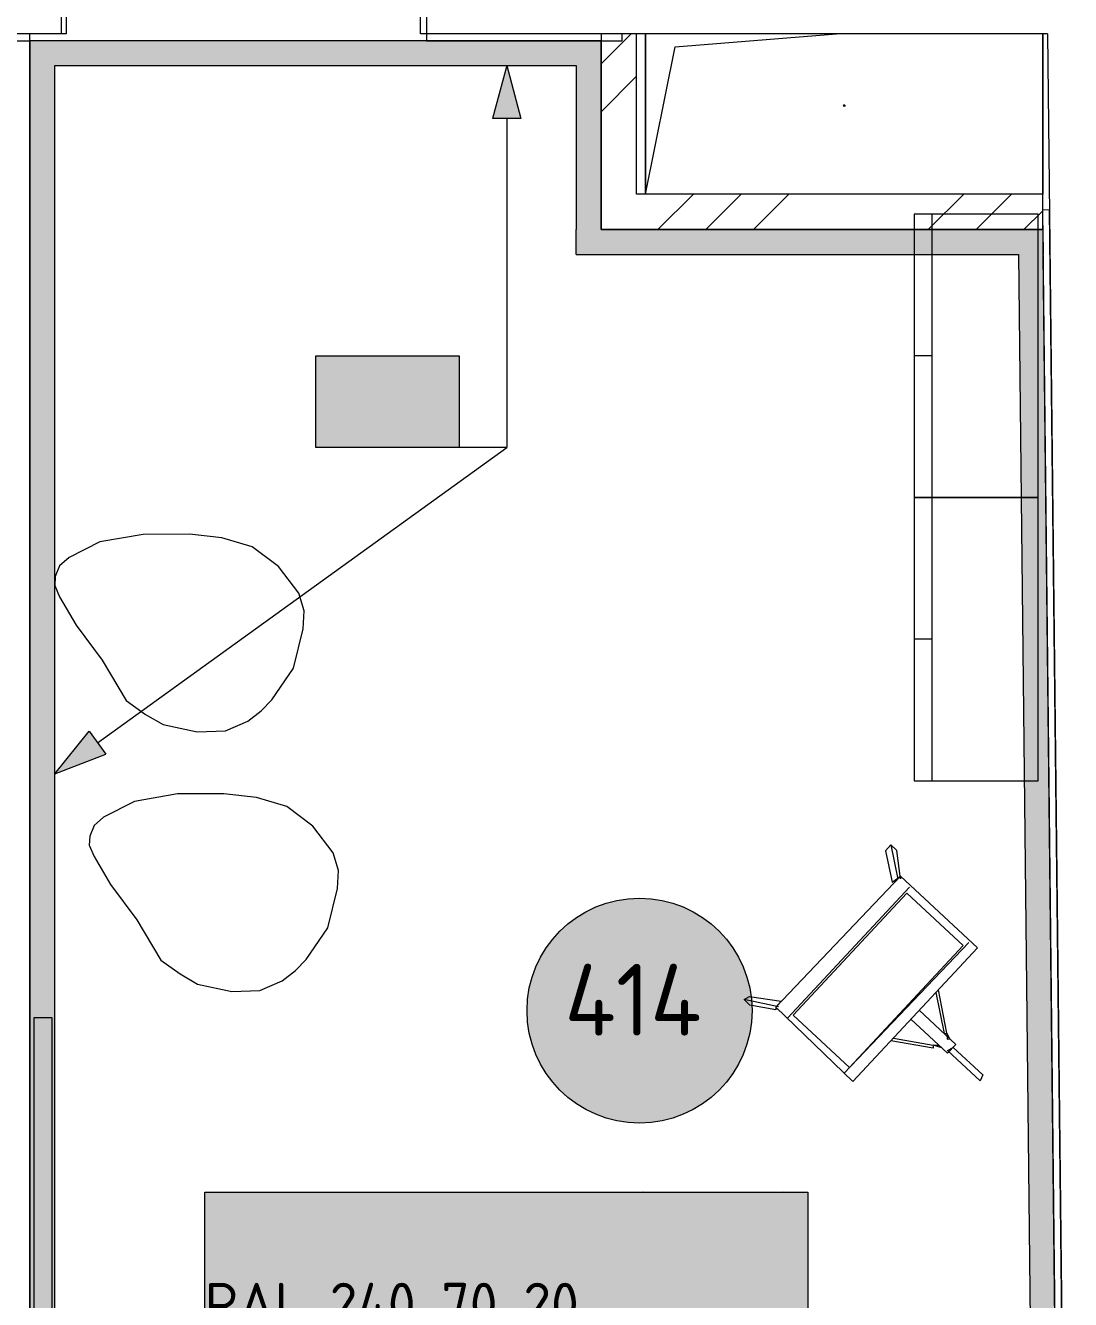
# Model space of a CAD drawing. Header units: millimetres. Extents: x 0 to 1189, y 0 to 841.
# Drawn here: x 689.65 to 719.16, y 334.67 to 370.64 of the extents above; entities that cross this region are included whole.
import ezdxf

# ---------------------------------------------------------------- set-up
doc = ezdxf.new("R2010")
doc.units = ezdxf.units.MM

msp = doc.modelspace()

# ---------------------------------------------------------------- hatches: boundary and pattern name
at = {"true_color": 0xf1d696}
h = msp.add_hatch(color=41, dxfattribs=at)
h.dxf.hatch_style = 2
h.paths.add_polyline_path([(690.477055, 369.504335), (689.777054, 369.504335), (689.777054, 370.204336)])
h = msp.add_hatch(color=41, dxfattribs=at)
h.dxf.hatch_style = 2
h.paths.add_polyline_path([(690.477055, 370.204336), (690.477055, 369.504335), (689.777054, 370.204336)])
h = msp.add_hatch(color=41, dxfattribs=at)
h.dxf.hatch_style = 2
h.paths.add_polyline_path([(690.477055, 369.504335), (690.477055, 370.204336), (705.202077, 370.204336), (705.202077, 369.504335)])
h = msp.add_hatch(color=41, dxfattribs=at)
h.dxf.hatch_style = 2
h.paths.add_polyline_path([(705.202077, 369.504335), (705.202077, 370.204336), (705.902078, 370.204336)])
h = msp.add_hatch(color=41, dxfattribs=at)
h.dxf.hatch_style = 2
h.paths.add_polyline_path([(705.202077, 369.504335), (705.902078, 370.204336), (705.902078, 369.504335)])
h = msp.add_hatch(color=41, dxfattribs=at)
h.dxf.hatch_style = 2
h.paths.add_polyline_path([(690.477055, 312.556248), (689.777054, 312.556248), (689.777054, 369.504335), (690.477055, 369.504335)])
at = {"true_color": 0x0077b0}
h = msp.add_hatch(color=144, dxfattribs=at)
h.dxf.hatch_style = 2
h.paths.add_polyline_path([(703.239074, 369.504335), (703.639075, 368.011333), (702.839074, 368.011333)])
at = {"true_color": 0xf1d696}
h = msp.add_hatch(color=41, dxfattribs=at)
h.dxf.hatch_style = 2
h.paths.add_polyline_path([(705.202077, 369.504335), (705.902078, 369.504335), (705.902078, 364.873328), (705.202077, 364.873328)])
h = msp.add_hatch(color=41, dxfattribs=at)
h.dxf.hatch_style = 2
h.paths.add_polyline_path([(705.902078, 364.873328), (705.202077, 364.173327), (705.202077, 364.873328)])
h = msp.add_hatch(color=41, dxfattribs=at)
h.dxf.hatch_style = 2
h.paths.add_polyline_path([(705.902078, 364.873328), (705.902078, 364.173327), (705.202077, 364.173327)])
h = msp.add_hatch(color=41, dxfattribs=at)
h.dxf.hatch_style = 2
h.paths.add_polyline_path([(705.902078, 364.873328), (717.677096, 364.873328), (717.685096, 364.173327), (705.902078, 364.173327)])
h = msp.add_hatch(color=41, dxfattribs=at)
h.dxf.hatch_style = 2
h.paths.add_polyline_path([(717.677096, 364.873328), (718.377098, 364.873328), (717.685096, 364.173327)])
h = msp.add_hatch(color=41, dxfattribs=at)
h.dxf.hatch_style = 2
h.paths.add_polyline_path([(718.370098, 364.866328), (718.385098, 364.173327), (717.685096, 364.173327)])
at = {"true_color": 0xa86b51}
h = msp.add_hatch(color=35, dxfattribs=at)
h.dxf.hatch_style = 2
h.paths.add_polyline_path([(717.685096, 364.173327), (718.385098, 364.173327), (718.949098, 312.553248), (718.249097, 312.553248)])
at = {"true_color": 0xffffff}
h = msp.add_hatch(color=7, dxfattribs=at)
h.dxf.hatch_style = 2
h.paths.add_polyline_path([(697.853066, 361.306323), (701.894072, 361.306323), (701.894072, 358.718319), (697.853066, 358.718319)])
h = msp.add_hatch(color=7, dxfattribs=at)
h.dxf.hatch_style = 2
h.paths.add_polyline_path([(697.853066, 361.306323), (701.894072, 361.306323), (701.894072, 358.718319), (697.853066, 358.718319)])
at = {"true_color": 0x0077b0}
h = msp.add_hatch(color=144, dxfattribs=at)
h.paths.add_polyline_path([(699.062863, 359.910787), (699.062863, 360.717766), (699.033373, 360.874449), (698.944352, 361.005501), (698.815712, 361.091904), (698.659374, 361.121256), (698.502898, 361.091904), (698.371639, 361.005501), (698.284203, 360.874449), (698.255884, 360.717766), (698.255884, 359.910787), (698.284203, 359.754449), (698.371639, 359.625809), (698.502898, 359.536787), (698.659374, 359.507297), (698.815712, 359.536787), (698.944352, 359.625809), (699.033373, 359.754449)])
h.paths.add_polyline_path([(699.263506, 359.910787), (699.252352, 359.790131), (699.218926, 359.678105), (699.163279, 359.575071), (699.085463, 359.48139), (698.993694, 359.404091), (698.891642, 359.349581), (698.779978, 359.317292), (698.659374, 359.306655), (698.537641, 359.317292), (698.425934, 359.349581), (698.323735, 359.404091), (698.230528, 359.48139), (698.152798, 359.575071), (698.097341, 359.678105), (698.064104, 359.790131), (698.053037, 359.910787), (698.053037, 360.717766), (698.064104, 360.839499), (698.097341, 360.951206), (698.152798, 361.053405), (698.230528, 361.146612), (698.323735, 361.224428), (698.425934, 361.280075), (698.537641, 361.313501), (698.659374, 361.324654), (698.78003, 361.313544), (698.892056, 361.280419), (698.99509, 361.225591), (699.088771, 361.149368), (699.164675, 361.05573), (699.21934, 360.952584), (699.252404, 360.839929), (699.263506, 360.717766)])
h = msp.add_hatch(color=144, dxfattribs=at)
h.paths.add_polyline_path([(699.062863, 359.910787), (699.062863, 360.717766), (699.033373, 360.874449), (698.944352, 361.005501), (698.815712, 361.091904), (698.659374, 361.121256), (698.502898, 361.091904), (698.371639, 361.005501), (698.284203, 360.874449), (698.255884, 360.717766), (698.255884, 359.910787), (698.284203, 359.754449), (698.371639, 359.625809), (698.502898, 359.536787), (698.659374, 359.507297), (698.815712, 359.536787), (698.944352, 359.625809), (699.033373, 359.754449)])
h.paths.add_polyline_path([(699.263506, 359.910787), (699.252352, 359.790131), (699.218926, 359.678105), (699.163279, 359.575071), (699.085463, 359.48139), (698.993694, 359.404091), (698.891642, 359.349581), (698.779978, 359.317292), (698.659374, 359.306655), (698.537641, 359.317292), (698.425934, 359.349581), (698.323735, 359.404091), (698.230528, 359.48139), (698.152798, 359.575071), (698.097341, 359.678105), (698.064104, 359.790131), (698.053037, 359.910787), (698.053037, 360.717766), (698.064104, 360.839499), (698.097341, 360.951206), (698.152798, 361.053405), (698.230528, 361.146612), (698.323735, 361.224428), (698.425934, 361.280075), (698.537641, 361.313501), (698.659374, 361.324654), (698.78003, 361.313544), (698.892056, 361.280419), (698.99509, 361.225591), (699.088771, 361.149368), (699.164675, 361.05573), (699.21934, 360.952584), (699.252404, 360.839929), (699.263506, 360.717766)])
h = msp.add_hatch(color=144, dxfattribs=at)
h.dxf.hatch_style = 2
h.paths.add_polyline_path([(701.485983, 360.980145), (701.254473, 360.748634), (701.183917, 360.717766), (701.107781, 360.743053), (701.082494, 360.81919), (701.110606, 360.889745), (701.505827, 361.284967), (701.546617, 361.314319), (701.587407, 361.324654), (701.663543, 361.299092), (701.68883, 361.222679), (701.68883, 359.405323), (701.663543, 359.330564), (701.587407, 359.306655), (701.51127, 359.330564), (701.485983, 359.405323)])
h = msp.add_hatch(color=144, dxfattribs=at)
h.dxf.hatch_style = 2
h.paths.add_polyline_path([(701.485983, 360.980145), (701.254473, 360.748634), (701.183917, 360.717766), (701.107781, 360.743053), (701.082494, 360.81919), (701.110606, 360.889745), (701.505827, 361.284967), (701.546617, 361.314319), (701.587407, 361.324654), (701.663543, 361.299092), (701.68883, 361.222679), (701.68883, 359.405323), (701.663543, 359.330564), (701.587407, 359.306655), (701.51127, 359.330564), (701.485983, 359.405323)])
h = msp.add_hatch(color=144, dxfattribs=at)
h.dxf.hatch_style = 2
h.paths.add_polyline_path([(700.576404, 359.808812), (699.769424, 359.808812), (699.693288, 359.834375), (699.668001, 359.910787), (699.693288, 359.986924), (699.769424, 360.012211), (700.576404, 360.012211), (700.65254, 359.986924), (700.677827, 359.910787), (700.65254, 359.834375)])
h = msp.add_hatch(color=144, dxfattribs=at)
h.dxf.hatch_style = 2
h.paths.add_polyline_path([(700.576404, 359.808812), (699.769424, 359.808812), (699.693288, 359.834375), (699.668001, 359.910787), (699.693288, 359.986924), (699.769424, 360.012211), (700.576404, 360.012211), (700.65254, 359.986924), (700.677827, 359.910787), (700.65254, 359.834375)])
h = msp.add_hatch(color=144, dxfattribs=at)
h.dxf.hatch_style = 2
h.paths.add_polyline_path([(690.477055, 349.511305), (691.454056, 350.709306), (691.922057, 350.060306)])
at = {"true_color": 0xffffff}
h = msp.add_hatch(color=7, dxfattribs=at)
edge = h.paths.add_edge_path()
edge.add_arc((706.98858, 342.822794), 3.176505, 0, 360)
h = msp.add_hatch(color=7, dxfattribs=at)
h.dxf.hatch_style = 2
h.paths.add_polyline_path([(694.712061, 337.701287), (711.736087, 337.701287), (711.736087, 332.524279), (694.712061, 332.524279)])
at = {"true_color": 0x0077b0}
h = msp.add_hatch(color=144, dxfattribs=at)
h.paths.add_polyline_path([(707.49427, 336.306375), (707.49427, 337.113354), (707.46478, 337.270037), (707.375759, 337.401089), (707.247119, 337.487492), (707.090781, 337.516844), (706.934305, 337.487492), (706.803047, 337.401089), (706.71561, 337.270037), (706.687291, 337.113354), (706.687291, 336.306375), (706.71561, 336.150037), (706.803047, 336.021397), (706.934305, 335.932375), (707.090781, 335.902885), (707.247119, 335.932375), (707.375759, 336.021397), (707.46478, 336.150037)])
h.paths.add_polyline_path([(707.694913, 336.306375), (707.683759, 336.185719), (707.650333, 336.073693), (707.594686, 335.970659), (707.51687, 335.876978), (707.425102, 335.799679), (707.323049, 335.745169), (707.211385, 335.71288), (707.090781, 335.702243), (706.969048, 335.71288), (706.857341, 335.745169), (706.755142, 335.799679), (706.661935, 335.876978), (706.584205, 335.970659), (706.528748, 336.073693), (706.495511, 336.185719), (706.484444, 336.306375), (706.484444, 337.113354), (706.495511, 337.235087), (706.528748, 337.346794), (706.584205, 337.448993), (706.661935, 337.5422), (706.755142, 337.620016), (706.857341, 337.675663), (706.969048, 337.709089), (707.090781, 337.720242), (707.211437, 337.709132), (707.323463, 337.676007), (707.426497, 337.621178), (707.520178, 337.544956), (707.596082, 337.451318), (707.650747, 337.348172), (707.683811, 337.235517), (707.694913, 337.113354)])
h = msp.add_hatch(color=144, dxfattribs=at)
h.dxf.hatch_style = 2
h.paths.add_polyline_path([(709.917176, 337.375733), (709.685666, 337.144222), (709.61511, 337.113354), (709.538973, 337.138641), (709.513686, 337.214778), (709.541798, 337.285333), (709.93702, 337.680555), (709.97781, 337.709907), (710.0186, 337.720242), (710.094736, 337.69468), (710.120023, 337.618267), (710.120023, 335.800911), (710.094736, 335.726152), (710.0186, 335.702243), (709.942463, 335.726152), (709.917176, 335.800911)])
h = msp.add_hatch(color=144, dxfattribs=at)
h.paths.add_polyline_path([(711.331285, 336.709865), (711.318194, 336.954329), (711.277817, 337.18391), (711.232075, 337.329878), (711.175636, 337.433886), (711.108138, 337.496139), (711.029219, 337.516844), (710.951464, 337.496096), (710.883836, 337.433541), (710.826751, 337.328716), (710.780621, 337.181154), (710.740245, 336.950883), (710.727153, 336.709865), (710.740245, 336.467812), (710.780621, 336.238576), (710.826364, 336.091944), (710.882803, 335.987015), (710.950301, 335.923944), (711.029219, 335.902885), (711.108138, 335.923944), (711.175636, 335.987015), (711.232075, 336.091944), (711.277817, 336.238576), (711.318194, 336.467812)])
h.paths.add_polyline_path([(711.534133, 336.709865), (711.511326, 336.373692), (711.444284, 336.085889), (711.370206, 335.917579), (711.275819, 335.797741), (711.161899, 335.726066), (711.029219, 335.702243), (710.895334, 335.726066), (710.781241, 335.797741), (710.686682, 335.917579), (710.611398, 336.085889), (710.546768, 336.373692), (710.524306, 336.709865), (710.546768, 337.04838), (710.611398, 337.336045), (710.686682, 337.504441), (710.781241, 337.624469), (710.895334, 337.696333), (711.029219, 337.720242), (711.161899, 337.696333), (711.275819, 337.624469), (711.370206, 337.504441), (711.444284, 337.336045), (711.511326, 337.047346)])
h = msp.add_hatch(color=144, dxfattribs=at)
h.dxf.hatch_style = 2
h.paths.add_polyline_path([(709.007704, 336.2044), (708.200724, 336.2044), (708.124588, 336.229963), (708.099301, 336.306375), (708.124588, 336.382512), (708.200724, 336.407799), (709.007704, 336.407799), (709.08384, 336.382512), (709.109127, 336.306375), (709.08384, 336.229963)])

# ---------------------------------------------------------------- linework, layer by layer
at = {"color": 7, "lineweight": 0}
for points in [[(690.672055, 370.404337), (690.672055, 375.104344)], [(690.802055, 375.104344), (690.802055, 370.404337)], [(700.802071, 370.404337), (700.802071, 375.104344)], [(700.972071, 375.104344), (700.972071, 370.404337)], [(690.672055, 370.404337), (669.177022, 370.404337)], [(669.177022, 370.204336), (689.777054, 370.204336)], [(689.777054, 311.856247), (689.777054, 370.404337)], [(689.777054, 370.204336), (689.777054, 369.504335)], [(705.202077, 370.204336), (689.777054, 370.204336)], [(690.802055, 370.404337), (690.672055, 370.404337)], [(700.972071, 370.404337), (700.802071, 370.404337)], [(700.972071, 370.404337), (700.972071, 370.204336)], [(718.508098, 370.404337), (700.972071, 370.404337)], [(700.972071, 370.204336), (706.502079, 370.204336)], [(705.902078, 370.204336), (705.202077, 370.204336)], [(705.902078, 369.551335), (706.75508, 370.404337)], [(705.902078, 370.404337), (705.902078, 364.873328)], [(705.902078, 364.873328), (705.902078, 370.204336)], [(706.502079, 370.204336), (706.502079, 370.404337)], [(706.90208, 365.87333), (706.90208, 370.404337)], [(707.16108, 365.87333), (707.16108, 370.404337)], [(707.16108, 370.404337), (707.16108, 365.87333)], [(707.994082, 370.038336), (712.551089, 370.404337)], [(718.377098, 370.404337), (718.377098, 365.87333)], [(718.377098, 365.87333), (718.377098, 370.404337)], [(718.508098, 370.404337), (719.154099, 311.904247)], [(707.16108, 365.87333), (707.994082, 370.038336)], [(689.777054, 369.504335), (689.777054, 311.856247)], [(690.477055, 369.504335), (705.202077, 369.504335)], [(690.477055, 312.556248), (690.477055, 369.504335)], [(705.202077, 369.504335), (705.202077, 364.873328)], [(705.902078, 368.202333), (706.90208, 369.202335)], [(712.744089, 368.371333), (712.769089, 368.396334), (712.794089, 368.371333)], [(712.794089, 368.371333), (712.769089, 368.346333), (712.744089, 368.371333)], [(712.745089, 368.378333), (712.769089, 368.396334), (712.782089, 368.393334)], [(712.769089, 368.346333), (712.745089, 368.365333)], [(712.794089, 368.371333), (712.782089, 368.350333)], [(718.377098, 365.87333), (706.90208, 365.87333)], [(707.508081, 364.873328), (708.508082, 365.87333)], [(708.858083, 364.873328), (709.858085, 365.87333)], [(710.207085, 364.874328), (711.207087, 365.87333)], [(715.142093, 364.874328), (716.141094, 365.87333)], [(716.491095, 364.874328), (717.491096, 365.87333)], [(718.377098, 364.873328), (718.377098, 365.87333)], [(717.841097, 364.874328), (718.363097, 365.396329)], [(718.563098, 365.429329), (718.363097, 365.426329)], [(718.363097, 365.426329), (718.957098, 311.853247)], [(719.157099, 311.856247), (718.563098, 365.429329)], [(705.202077, 364.173327), (705.202077, 364.873328)], [(705.902078, 364.873328), (718.377098, 364.873328)], [(718.377098, 364.873328), (705.902078, 364.873328)], [(718.377098, 364.873328), (718.385098, 364.173327)], [(705.202077, 364.173327), (717.685096, 364.173327)], [(717.685096, 364.173327), (718.249097, 312.553248)], [(718.949098, 312.553248), (718.385098, 364.173327)], [(703.812075, 342.823294), (703.828473, 343.148013), (703.876603, 343.463354), (703.954867, 343.76772), (704.061669, 344.059515), (704.195413, 344.337142), (704.354502, 344.599004), (704.537339, 344.843505), (704.742327, 345.069048), (704.96787, 345.274036), (705.21237, 345.456873), (705.474233, 345.615961), (705.751859, 345.749705), (706.043654, 345.856508), (706.348021, 345.934772), (706.663361, 345.982901), (706.98808, 345.999299), (707.312975, 345.982901), (707.62847, 345.934772), (707.93297, 345.856508), (708.224879, 345.749705), (708.502603, 345.615961), (708.764546, 345.456873), (709.009113, 345.274036), (709.234709, 345.069048), (709.439738, 344.843505), (709.622606, 344.599004), (709.781716, 344.337142), (709.915475, 344.059515), (710.022287, 343.76772), (710.100556, 343.463354), (710.148687, 343.148013), (710.165085, 342.823294)], [(710.165085, 342.823294), (710.148687, 342.4984), (710.100556, 342.182905), (710.022287, 341.878405), (709.915475, 341.586496), (709.781716, 341.308772), (709.622606, 341.046829), (709.439738, 340.802262), (709.234709, 340.576666), (709.009113, 340.371637), (708.764546, 340.188769), (708.502603, 340.029658), (708.224879, 339.895899), (707.93297, 339.789088), (707.62847, 339.710819), (707.312975, 339.662688), (706.98808, 339.64629), (706.663361, 339.662688), (706.348021, 339.710819), (706.043654, 339.789088), (705.751859, 339.895899), (705.474233, 340.029658), (705.21237, 340.188769), (704.96787, 340.371637), (704.742327, 340.576666), (704.537339, 340.802262), (704.354502, 341.046829), (704.195413, 341.308772), (704.061669, 341.586496), (703.954867, 341.878405), (703.876603, 342.182905), (703.828473, 342.4984), (703.812075, 342.823294)]]:
    msp.add_lwpolyline(points, dxfattribs=at)
at = {"color": 144, "lineweight": 0, "true_color": 0x0077b0}
for points in [[(703.239074, 369.504335), (702.839074, 368.011333)], [(703.239074, 369.504335), (703.639075, 368.011333)], [(703.639075, 368.011333), (702.839074, 368.011333)], [(703.239074, 368.011333), (703.239074, 358.718319)], [(697.853066, 361.306323), (701.894072, 361.306323)], [(697.853066, 358.718319), (697.853066, 361.306323)], [(697.853066, 361.306323), (701.894072, 361.306323)], [(697.853066, 358.718319), (697.853066, 361.306323)], [(701.894072, 361.306323), (701.894072, 358.718319)], [(701.894072, 361.306323), (701.894072, 358.718319)], [(691.688057, 350.385306), (703.239074, 358.718319)], [(701.894072, 358.718319), (697.853066, 358.718319)], [(701.894072, 358.718319), (697.853066, 358.718319)], [(703.239074, 358.718319), (701.894072, 358.718319)], [(703.239074, 358.718319), (701.894072, 358.718319)], [(690.477055, 349.511305), (691.454056, 350.709306)], [(691.454056, 350.709306), (691.922057, 350.060306)], [(690.477055, 349.511305), (691.922057, 350.060306)], [(694.712061, 337.701287), (711.736087, 337.701287)], [(694.712061, 332.524279), (694.712061, 337.701287)], [(711.736087, 337.701287), (711.736087, 332.524279)]]:
    msp.add_lwpolyline(points, dxfattribs=at)
at = {"color": 253, "lineweight": 0, "true_color": 0x999999}
for points in [[(718.244097, 365.309329), (714.744092, 365.309329)], [(714.744092, 365.309329), (714.744092, 357.309317)], [(715.244093, 365.309329), (715.244093, 357.309317)], [(718.244097, 357.309317), (718.244097, 365.309329)], [(715.244093, 361.309323), (714.744092, 361.309323)], [(714.744092, 357.309317), (718.244097, 357.309317)], [(718.244097, 357.309317), (714.744092, 357.309317)], [(714.744092, 357.309317), (714.744092, 349.309304)], [(715.244093, 357.309317), (715.244093, 349.309304)], [(718.244097, 349.309304), (718.244097, 357.309317)], [(692.973059, 356.270315), (691.755057, 356.058315)], [(694.281061, 356.272315), (692.973059, 356.270315)], [(695.198062, 356.169315), (694.281061, 356.272315)], [(696.056063, 355.915314), (695.198062, 356.169315)], [(691.755057, 356.058315), (690.883056, 355.620314)], [(696.794065, 355.359314), (696.056063, 355.915314)], [(690.883056, 355.620314), (690.613055, 355.379314)], [(690.493055, 355.078313), (690.479055, 354.822313)], [(690.613055, 355.379314), (690.493055, 355.078313)], [(697.366065, 354.608312), (696.794065, 355.359314)], [(690.479055, 354.822313), (690.615055, 354.507312)], [(690.615055, 354.507312), (691.082056, 353.711311)], [(697.518066, 354.112312), (697.366065, 354.608312)], [(697.488066, 353.601311), (697.518066, 354.112312)], [(691.082056, 353.711311), (691.821057, 352.71931)], [(697.220065, 352.488309), (697.488066, 353.601311)], [(715.244093, 353.30931), (714.744092, 353.30931)], [(691.821057, 352.71931), (692.499058, 351.578308)], [(696.605064, 351.600308), (697.220065, 352.488309)], [(692.499058, 351.578308), (693.041059, 351.188307)], [(696.304064, 351.283307), (696.605064, 351.600308)], [(693.041059, 351.188307), (693.53806, 350.903307)], [(695.929063, 350.997307), (696.304064, 351.283307)], [(693.53806, 350.903307), (694.501061, 350.694306)], [(694.501061, 350.694306), (695.298062, 350.725307)], [(695.298062, 350.725307), (695.929063, 350.997307)], [(714.744092, 349.309304), (718.244097, 349.309304)], [(693.94606, 348.940304), (692.729058, 348.728303)], [(695.255062, 348.942304), (693.94606, 348.940304)], [(696.172064, 348.839304), (695.255062, 348.942304)], [(692.729058, 348.728303), (691.857057, 348.290303)], [(697.030065, 348.585303), (696.172064, 348.839304)], [(697.767066, 348.029302), (697.030065, 348.585303)], [(691.857057, 348.290303), (691.587057, 348.049302)], [(691.587057, 348.049302), (691.467056, 347.748302)], [(698.340067, 347.278301), (697.767066, 348.029302)], [(691.467056, 347.748302), (691.452056, 347.492302)], [(691.452056, 347.492302), (691.588057, 347.177301)], [(714.085091, 347.500302), (713.930091, 347.332301)], [(714.252091, 347.344301), (714.085091, 347.500302)], [(714.085091, 347.500302), (714.281091, 346.5373)], [(691.588057, 347.177301), (692.056057, 346.3813)], [(698.491067, 346.782301), (698.340067, 347.278301)], [(713.930091, 347.332301), (714.122091, 346.4513)], [(714.361091, 346.5403), (714.252091, 347.344301)], [(698.462067, 346.2713), (698.491067, 346.782301)], [(710.835086, 342.924295), (714.359091, 346.6213)], [(714.122091, 346.4513), (714.359091, 346.6213)], [(714.359091, 346.6213), (716.530095, 344.597297)], [(714.359091, 346.6213), (714.361091, 346.5403)], [(692.056057, 346.3813), (692.794058, 345.389298)], [(698.193067, 345.158298), (698.462067, 346.2713)], [(711.169087, 342.613294), (714.612092, 346.3063)], [(711.327087, 342.699294), (714.537092, 346.1423)], [(714.537092, 346.1423), (716.124094, 344.663297)], [(692.794058, 345.389298), (693.473059, 344.248297)], [(697.578066, 344.270297), (698.193067, 345.158298)], [(712.758089, 341.053292), (716.282094, 344.750297)], [(716.124094, 344.663297), (712.914089, 341.220292)], [(693.473059, 344.248297), (694.01506, 343.858296)], [(697.278065, 343.953296), (697.578066, 344.270297)], [(716.530095, 344.597297), (713.009089, 340.819291)], [(696.902065, 343.667296), (697.278065, 343.953296)], [(694.01506, 343.858296), (694.512061, 343.573296)], [(694.512061, 343.573296), (695.474063, 343.364295)], [(696.271064, 343.395295), (696.902065, 343.667296)], [(695.474063, 343.364295), (696.271064, 343.395295)], [(709.939085, 343.135295), (710.098085, 343.221295)], [(710.098085, 343.221295), (710.991086, 343.091295)], [(715.353093, 343.334295), (715.587093, 342.180293)], [(715.668093, 342.183293), (715.426093, 343.413295)], [(710.916086, 342.927295), (709.939085, 343.135295)], [(710.106085, 342.979295), (709.939085, 343.135295)], [(710.838086, 342.843294), (710.106085, 342.979295)], [(710.991086, 343.091295), (710.835086, 342.924295)], [(713.009089, 340.819291), (710.835086, 342.924295)], [(710.835086, 342.924295), (710.838086, 342.843294)], [(714.886092, 342.833294), (715.921094, 341.869293)], [(689.897054, 327.626271), (689.897054, 342.626294)], [(689.897054, 342.626294), (690.397055, 342.626294)], [(690.397055, 342.626294), (690.397055, 327.626271)], [(712.914089, 341.220292), (711.327087, 342.699294)], [(715.688093, 341.618293), (714.653092, 342.583294)], [(715.587093, 342.180293), (715.668093, 342.183293)], [(715.754094, 342.024293), (715.668093, 342.183293)], [(715.668093, 342.183293), (715.673093, 342.022293)], [(715.279093, 341.765293), (714.082091, 341.971293)], [(714.155091, 342.049293), (715.276093, 341.846293)], [(715.276093, 341.846293), (715.437093, 341.852293)], [(715.276093, 341.846293), (715.279093, 341.765293)], [(715.521093, 341.774293), (715.276093, 341.846293)], [(715.437093, 341.852293), (715.521093, 341.774293)], [(715.673093, 342.022293), (715.754094, 342.024293)], [(715.685093, 341.699293), (715.843094, 341.785293)], [(715.921094, 341.869293), (715.688093, 341.618293)], [(715.843094, 341.785293), (716.678095, 341.007292)], [(716.603095, 340.843291), (715.685093, 341.699293)], [(716.678095, 341.007292), (716.603095, 340.843291)]]:
    msp.add_lwpolyline(points, dxfattribs=at)

# ---------------------------------------------------------------- texts
at = {"color": 7, "insert": (704.869155, 344.142611), "char_height": 2.026853, "attachment_point": 1}
msp.add_mtext('{\\fGOSTCommon|b0|i0|c0;414}', dxfattribs=at)
at = {"color": 144, "true_color": 0x0077b0, "insert": (694.712669, 335.139703), "char_height": 1.2, "attachment_point": 1}
msp.add_mtext('{\\fGOSTCommon|b0|i0|c0;RAL 240 70 20}', dxfattribs=at)

doc.saveas('drawing.dxf')
